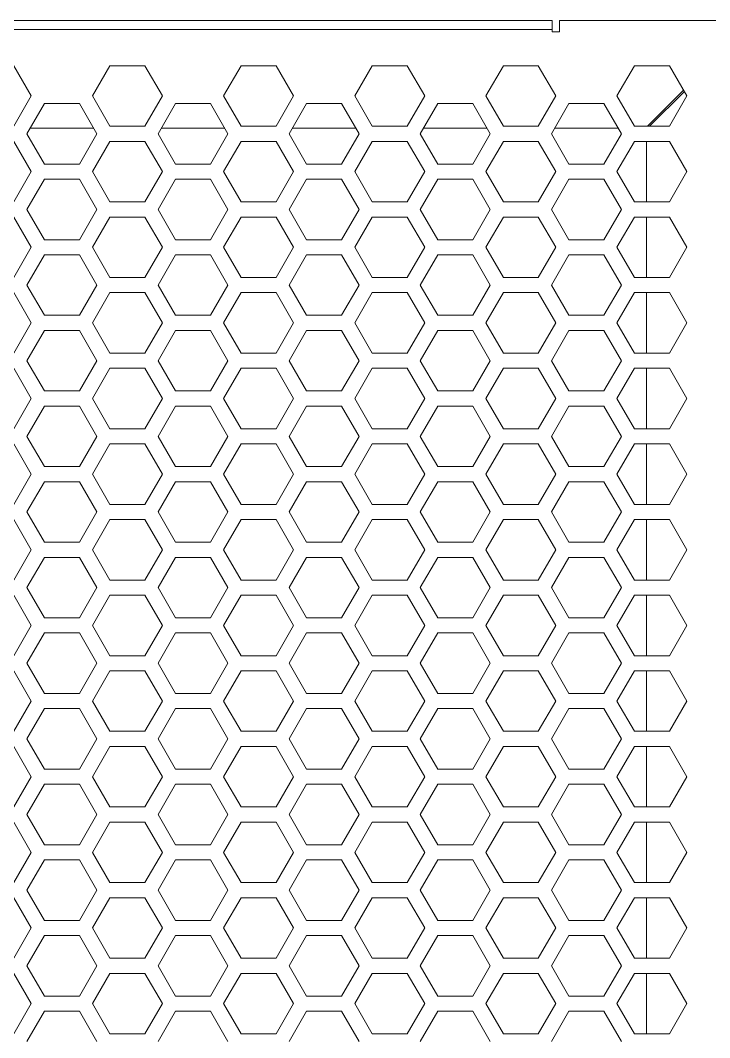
# Model space of a CAD drawing. Header units: millimetres. Extents: x 0 to 62, y -17 to 201.
# Drawn here: x 40.48 to 49.58, y 130.65 to 144.1 of the extents above; entities that cross this region are included whole.
import ezdxf

# ---------------------------------------------------------------- set-up
doc = ezdxf.new("R2010")
doc.units = ezdxf.units.MM

msp = doc.modelspace()

# ---------------------------------------------------------------- linework, layer by layer
at = {"color": 0, "lineweight": 18}
for p, q in [((15.5, 144.1), (47.5, 144.1)), ((47.5, 144.1), (47.5, 143.98)), ((47.6, 143.95), (47.6, 144.1)), ((50, 144.1), (47.6, 144.1)), ((47.5, 143.98), (15.5, 143.98)), ((47.5, 143.98), (47.5, 143.95)), ((47.5, 143.95), (47.6, 143.95)), ((40.622, 143.1), (40.391, 143.5)), ((41.661, 143.5), (41.43, 143.1)), ((42.123, 143.5), (41.661, 143.5)), ((42.354, 143.1), (42.123, 143.5)), ((43.393, 143.5), (43.162, 143.1)), ((43.855, 143.5), (43.393, 143.5)), ((44.086, 143.1), (43.855, 143.5)), ((45.125, 143.5), (44.894, 143.1)), ((45.587, 143.5), (45.125, 143.5)), ((45.818, 143.1), (45.587, 143.5)), ((46.857, 143.5), (46.626, 143.1)), ((47.319, 143.5), (46.857, 143.5)), ((47.55, 143.1), (47.319, 143.5)), ((48.589, 143.5), (48.358, 143.1)), ((49.051, 143.5), (48.589, 143.5)), ((49.282, 143.1), (49.051, 143.5)), ((49.238, 143.177), (48.761, 142.7)), ((48.789, 142.7), (49.248, 143.159)), ((49.236, 143.175), (49.239, 143.175)), ((40.391, 142.7), (40.622, 143.1)), ((40.795, 143), (40.564, 142.6)), ((41.257, 143), (40.795, 143)), ((41.488, 142.6), (41.257, 143)), ((41.43, 143.1), (41.661, 142.7)), ((42.123, 142.7), (42.354, 143.1)), ((42.527, 143), (42.296, 142.6)), ((42.989, 143), (42.527, 143)), ((43.22, 142.6), (42.989, 143)), ((43.162, 143.1), (43.393, 142.7)), ((43.855, 142.7), (44.086, 143.1)), ((44.259, 143), (44.028, 142.6)), ((44.721, 143), (44.259, 143)), ((44.952, 142.6), (44.721, 143)), ((44.894, 143.1), (45.125, 142.7)), ((45.587, 142.7), (45.818, 143.1)), ((45.991, 143), (45.76, 142.6)), ((46.453, 143), (45.991, 143)), ((46.684, 142.6), (46.453, 143)), ((46.626, 143.1), (46.857, 142.7)), ((47.319, 142.7), (47.55, 143.1)), ((47.723, 143), (47.492, 142.6)), ((48.185, 143), (47.723, 143)), ((48.416, 142.6), (48.185, 143)), ((48.358, 143.1), (48.589, 142.7)), ((49.051, 142.7), (49.282, 143.1)), ((40.564, 142.6), (40.795, 142.2)), ((41.445, 142.675), (40.607, 142.675)), ((41.257, 142.2), (41.488, 142.6)), ((41.661, 142.7), (42.123, 142.7)), ((42.296, 142.6), (42.527, 142.2)), ((43.177, 142.675), (42.339, 142.675)), ((42.989, 142.2), (43.22, 142.6)), ((43.393, 142.7), (43.855, 142.7)), ((44.028, 142.6), (44.259, 142.2)), ((44.909, 142.675), (44.071, 142.675)), ((44.721, 142.2), (44.952, 142.6)), ((45.125, 142.7), (45.587, 142.7)), ((45.76, 142.6), (45.991, 142.2)), ((46.641, 142.675), (45.803, 142.675)), ((46.453, 142.2), (46.684, 142.6)), ((46.857, 142.7), (47.319, 142.7)), ((47.492, 142.6), (47.723, 142.2)), ((48.373, 142.675), (47.535, 142.675)), ((48.185, 142.2), (48.416, 142.6)), ((48.589, 142.7), (49.051, 142.7)), ((40.622, 142.1), (40.391, 142.5)), ((41.661, 142.5), (41.43, 142.1)), ((42.123, 142.5), (41.661, 142.5)), ((42.354, 142.1), (42.123, 142.5)), ((43.393, 142.5), (43.162, 142.1)), ((43.855, 142.5), (43.393, 142.5)), ((44.086, 142.1), (43.855, 142.5)), ((45.125, 142.5), (44.894, 142.1)), ((45.587, 142.5), (45.125, 142.5)), ((45.818, 142.1), (45.587, 142.5)), ((46.857, 142.5), (46.626, 142.1)), ((47.319, 142.5), (46.857, 142.5)), ((47.55, 142.1), (47.319, 142.5)), ((48.589, 142.5), (48.358, 142.1)), ((49.051, 142.5), (48.589, 142.5)), ((48.75, 141.7), (48.75, 142.5)), ((49.282, 142.1), (49.051, 142.5)), ((40.795, 142.2), (41.257, 142.2)), ((42.527, 142.2), (42.989, 142.2)), ((44.259, 142.2), (44.721, 142.2)), ((45.991, 142.2), (46.453, 142.2)), ((47.723, 142.2), (48.185, 142.2)), ((40.391, 141.7), (40.622, 142.1)), ((41.43, 142.1), (41.661, 141.7)), ((42.123, 141.7), (42.354, 142.1)), ((43.162, 142.1), (43.393, 141.7)), ((43.855, 141.7), (44.086, 142.1)), ((44.894, 142.1), (45.125, 141.7)), ((45.587, 141.7), (45.818, 142.1)), ((46.626, 142.1), (46.857, 141.7)), ((47.319, 141.7), (47.55, 142.1)), ((48.358, 142.1), (48.589, 141.7)), ((49.051, 141.7), (49.282, 142.1)), ((40.795, 142), (40.564, 141.6)), ((41.257, 142), (40.795, 142)), ((41.488, 141.6), (41.257, 142)), ((42.527, 142), (42.296, 141.6)), ((42.989, 142), (42.527, 142)), ((43.22, 141.6), (42.989, 142)), ((44.259, 142), (44.028, 141.6)), ((44.721, 142), (44.259, 142)), ((44.952, 141.6), (44.721, 142)), ((45.991, 142), (45.76, 141.6)), ((46.453, 142), (45.991, 142)), ((46.684, 141.6), (46.453, 142)), ((47.723, 142), (47.492, 141.6)), ((48.185, 142), (47.723, 142)), ((48.416, 141.6), (48.185, 142)), ((41.661, 141.7), (42.123, 141.7)), ((43.393, 141.7), (43.855, 141.7)), ((45.125, 141.7), (45.587, 141.7)), ((46.857, 141.7), (47.319, 141.7)), ((48.589, 141.7), (49.051, 141.7)), ((40.622, 141.1), (40.391, 141.5)), ((40.564, 141.6), (40.795, 141.2)), ((41.257, 141.2), (41.488, 141.6)), ((41.661, 141.5), (41.43, 141.1)), ((42.123, 141.5), (41.661, 141.5)), ((42.354, 141.1), (42.123, 141.5)), ((42.296, 141.6), (42.527, 141.2)), ((42.989, 141.2), (43.22, 141.6)), ((43.393, 141.5), (43.162, 141.1)), ((43.855, 141.5), (43.393, 141.5)), ((44.086, 141.1), (43.855, 141.5)), ((44.028, 141.6), (44.259, 141.2)), ((44.721, 141.2), (44.952, 141.6)), ((45.125, 141.5), (44.894, 141.1)), ((45.587, 141.5), (45.125, 141.5)), ((45.818, 141.1), (45.587, 141.5)), ((45.76, 141.6), (45.991, 141.2)), ((46.453, 141.2), (46.684, 141.6)), ((46.857, 141.5), (46.626, 141.1)), ((47.319, 141.5), (46.857, 141.5)), ((47.55, 141.1), (47.319, 141.5)), ((47.492, 141.6), (47.723, 141.2)), ((48.185, 141.2), (48.416, 141.6)), ((48.589, 141.5), (48.358, 141.1)), ((49.051, 141.5), (48.589, 141.5)), ((48.75, 140.7), (48.75, 141.5)), ((49.282, 141.1), (49.051, 141.5)), ((40.391, 140.7), (40.622, 141.1)), ((40.795, 141.2), (41.257, 141.2)), ((41.43, 141.1), (41.661, 140.7)), ((42.123, 140.7), (42.354, 141.1)), ((42.527, 141.2), (42.989, 141.2)), ((43.162, 141.1), (43.393, 140.7)), ((43.855, 140.7), (44.086, 141.1)), ((44.259, 141.2), (44.721, 141.2)), ((44.894, 141.1), (45.125, 140.7)), ((45.587, 140.7), (45.818, 141.1)), ((45.991, 141.2), (46.453, 141.2)), ((46.626, 141.1), (46.857, 140.7)), ((47.319, 140.7), (47.55, 141.1)), ((47.723, 141.2), (48.185, 141.2)), ((48.358, 141.1), (48.589, 140.7)), ((49.051, 140.7), (49.282, 141.1)), ((40.795, 141), (40.564, 140.6)), ((41.257, 141), (40.795, 141)), ((41.488, 140.6), (41.257, 141)), ((42.527, 141), (42.296, 140.6)), ((42.989, 141), (42.527, 141)), ((43.22, 140.6), (42.989, 141)), ((44.259, 141), (44.028, 140.6)), ((44.721, 141), (44.259, 141)), ((44.952, 140.6), (44.721, 141)), ((45.991, 141), (45.76, 140.6)), ((46.453, 141), (45.991, 141)), ((46.684, 140.6), (46.453, 141)), ((47.723, 141), (47.492, 140.6)), ((48.185, 141), (47.723, 141)), ((48.416, 140.6), (48.185, 141)), ((41.661, 140.7), (42.123, 140.7)), ((43.393, 140.7), (43.855, 140.7)), ((45.125, 140.7), (45.587, 140.7)), ((46.857, 140.7), (47.319, 140.7)), ((48.589, 140.7), (49.051, 140.7)), ((40.564, 140.6), (40.795, 140.2)), ((41.257, 140.2), (41.488, 140.6)), ((42.296, 140.6), (42.527, 140.2)), ((42.989, 140.2), (43.22, 140.6)), ((44.028, 140.6), (44.259, 140.2)), ((44.721, 140.2), (44.952, 140.6)), ((45.76, 140.6), (45.991, 140.2)), ((46.453, 140.2), (46.684, 140.6)), ((47.492, 140.6), (47.723, 140.2)), ((48.185, 140.2), (48.416, 140.6)), ((40.622, 140.1), (40.391, 140.5)), ((41.661, 140.5), (41.43, 140.1)), ((42.123, 140.5), (41.661, 140.5)), ((42.354, 140.1), (42.123, 140.5)), ((43.393, 140.5), (43.162, 140.1)), ((43.855, 140.5), (43.393, 140.5)), ((44.086, 140.1), (43.855, 140.5)), ((45.125, 140.5), (44.894, 140.1)), ((45.587, 140.5), (45.125, 140.5)), ((45.818, 140.1), (45.587, 140.5)), ((46.857, 140.5), (46.626, 140.1)), ((47.319, 140.5), (46.857, 140.5)), ((47.55, 140.1), (47.319, 140.5)), ((48.589, 140.5), (48.358, 140.1)), ((49.051, 140.5), (48.589, 140.5)), ((48.75, 139.7), (48.75, 140.5)), ((49.282, 140.1), (49.051, 140.5)), ((40.795, 140.2), (41.257, 140.2)), ((42.527, 140.2), (42.989, 140.2)), ((44.259, 140.2), (44.721, 140.2)), ((45.991, 140.2), (46.453, 140.2)), ((47.723, 140.2), (48.185, 140.2)), ((40.391, 139.7), (40.622, 140.1)), ((41.43, 140.1), (41.661, 139.7)), ((42.123, 139.7), (42.354, 140.1)), ((43.162, 140.1), (43.393, 139.7)), ((43.855, 139.7), (44.086, 140.1)), ((44.894, 140.1), (45.125, 139.7)), ((45.587, 139.7), (45.818, 140.1)), ((46.626, 140.1), (46.857, 139.7)), ((47.319, 139.7), (47.55, 140.1)), ((48.358, 140.1), (48.589, 139.7)), ((49.051, 139.7), (49.282, 140.1)), ((40.795, 140), (40.564, 139.6)), ((41.257, 140), (40.795, 140)), ((41.488, 139.6), (41.257, 140)), ((42.527, 140), (42.296, 139.6)), ((42.989, 140), (42.527, 140)), ((43.22, 139.6), (42.989, 140)), ((44.259, 140), (44.028, 139.6)), ((44.721, 140), (44.259, 140)), ((44.952, 139.6), (44.721, 140)), ((45.991, 140), (45.76, 139.6)), ((46.453, 140), (45.991, 140)), ((46.684, 139.6), (46.453, 140)), ((47.723, 140), (47.492, 139.6)), ((48.185, 140), (47.723, 140)), ((48.416, 139.6), (48.185, 140)), ((41.661, 139.7), (42.123, 139.7)), ((43.393, 139.7), (43.855, 139.7)), ((45.125, 139.7), (45.587, 139.7)), ((46.857, 139.7), (47.319, 139.7)), ((48.589, 139.7), (49.051, 139.7)), ((40.622, 139.1), (40.391, 139.5)), ((40.564, 139.6), (40.795, 139.2)), ((41.257, 139.2), (41.488, 139.6)), ((41.661, 139.5), (41.43, 139.1)), ((42.123, 139.5), (41.661, 139.5)), ((42.354, 139.1), (42.123, 139.5)), ((42.296, 139.6), (42.527, 139.2)), ((42.989, 139.2), (43.22, 139.6)), ((43.393, 139.5), (43.162, 139.1)), ((43.855, 139.5), (43.393, 139.5)), ((44.086, 139.1), (43.855, 139.5)), ((44.028, 139.6), (44.259, 139.2)), ((44.721, 139.2), (44.952, 139.6)), ((45.125, 139.5), (44.894, 139.1)), ((45.587, 139.5), (45.125, 139.5)), ((45.818, 139.1), (45.587, 139.5)), ((45.76, 139.6), (45.991, 139.2)), ((46.453, 139.2), (46.684, 139.6)), ((46.857, 139.5), (46.626, 139.1)), ((47.319, 139.5), (46.857, 139.5)), ((47.55, 139.1), (47.319, 139.5)), ((47.492, 139.6), (47.723, 139.2)), ((48.185, 139.2), (48.416, 139.6)), ((48.589, 139.5), (48.358, 139.1)), ((49.051, 139.5), (48.589, 139.5)), ((48.75, 138.7), (48.75, 139.5)), ((49.282, 139.1), (49.051, 139.5)), ((40.391, 138.7), (40.622, 139.1)), ((40.795, 139.2), (41.257, 139.2)), ((41.43, 139.1), (41.661, 138.7)), ((42.123, 138.7), (42.354, 139.1)), ((42.527, 139.2), (42.989, 139.2)), ((43.162, 139.1), (43.393, 138.7)), ((43.855, 138.7), (44.086, 139.1)), ((44.259, 139.2), (44.721, 139.2)), ((44.894, 139.1), (45.125, 138.7)), ((45.587, 138.7), (45.818, 139.1)), ((45.991, 139.2), (46.453, 139.2)), ((46.626, 139.1), (46.857, 138.7)), ((47.319, 138.7), (47.55, 139.1)), ((47.723, 139.2), (48.185, 139.2)), ((48.358, 139.1), (48.589, 138.7)), ((49.051, 138.7), (49.282, 139.1)), ((40.795, 139), (40.564, 138.6)), ((41.257, 139), (40.795, 139)), ((41.488, 138.6), (41.257, 139)), ((42.527, 139), (42.296, 138.6)), ((42.989, 139), (42.527, 139)), ((43.22, 138.6), (42.989, 139)), ((44.259, 139), (44.028, 138.6)), ((44.721, 139), (44.259, 139)), ((44.952, 138.6), (44.721, 139)), ((45.991, 139), (45.76, 138.6)), ((46.453, 139), (45.991, 139)), ((46.684, 138.6), (46.453, 139)), ((47.723, 139), (47.492, 138.6)), ((48.185, 139), (47.723, 139)), ((48.416, 138.6), (48.185, 139)), ((41.661, 138.7), (42.123, 138.7)), ((43.393, 138.7), (43.855, 138.7)), ((45.125, 138.7), (45.587, 138.7)), ((46.857, 138.7), (47.319, 138.7)), ((48.589, 138.7), (49.051, 138.7)), ((40.564, 138.6), (40.795, 138.2)), ((41.257, 138.2), (41.488, 138.6)), ((42.296, 138.6), (42.527, 138.2)), ((42.989, 138.2), (43.22, 138.6)), ((44.028, 138.6), (44.259, 138.2)), ((44.721, 138.2), (44.952, 138.6)), ((45.76, 138.6), (45.991, 138.2)), ((46.453, 138.2), (46.684, 138.6)), ((47.492, 138.6), (47.723, 138.2)), ((48.185, 138.2), (48.416, 138.6)), ((40.622, 138.1), (40.391, 138.5)), ((41.661, 138.5), (41.43, 138.1)), ((42.123, 138.5), (41.661, 138.5)), ((42.354, 138.1), (42.123, 138.5)), ((43.393, 138.5), (43.162, 138.1)), ((43.855, 138.5), (43.393, 138.5)), ((44.086, 138.1), (43.855, 138.5)), ((45.125, 138.5), (44.894, 138.1)), ((45.587, 138.5), (45.125, 138.5)), ((45.818, 138.1), (45.587, 138.5)), ((46.857, 138.5), (46.626, 138.1)), ((47.319, 138.5), (46.857, 138.5)), ((47.55, 138.1), (47.319, 138.5)), ((48.589, 138.5), (48.358, 138.1)), ((49.051, 138.5), (48.589, 138.5)), ((48.75, 137.7), (48.75, 138.5)), ((49.282, 138.1), (49.051, 138.5)), ((40.795, 138.2), (41.257, 138.2)), ((42.527, 138.2), (42.989, 138.2)), ((44.259, 138.2), (44.721, 138.2)), ((45.991, 138.2), (46.453, 138.2)), ((47.723, 138.2), (48.185, 138.2)), ((40.391, 137.7), (40.622, 138.1)), ((40.795, 138), (40.564, 137.6)), ((41.257, 138), (40.795, 138)), ((41.488, 137.6), (41.257, 138)), ((41.43, 138.1), (41.661, 137.7)), ((42.123, 137.7), (42.354, 138.1)), ((42.527, 138), (42.296, 137.6)), ((42.989, 138), (42.527, 138)), ((43.22, 137.6), (42.989, 138)), ((43.162, 138.1), (43.393, 137.7)), ((43.855, 137.7), (44.086, 138.1)), ((44.259, 138), (44.028, 137.6)), ((44.721, 138), (44.259, 138)), ((44.952, 137.6), (44.721, 138)), ((44.894, 138.1), (45.125, 137.7)), ((45.587, 137.7), (45.818, 138.1)), ((45.991, 138), (45.76, 137.6)), ((46.453, 138), (45.991, 138)), ((46.684, 137.6), (46.453, 138)), ((46.626, 138.1), (46.857, 137.7)), ((47.319, 137.7), (47.55, 138.1)), ((47.723, 138), (47.492, 137.6)), ((48.185, 138), (47.723, 138)), ((48.416, 137.6), (48.185, 138)), ((48.358, 138.1), (48.589, 137.7)), ((49.051, 137.7), (49.282, 138.1)), ((40.564, 137.6), (40.795, 137.2)), ((41.257, 137.2), (41.488, 137.6)), ((41.661, 137.7), (42.123, 137.7)), ((42.296, 137.6), (42.527, 137.2)), ((42.989, 137.2), (43.22, 137.6)), ((43.393, 137.7), (43.855, 137.7)), ((44.028, 137.6), (44.259, 137.2)), ((44.721, 137.2), (44.952, 137.6)), ((45.125, 137.7), (45.587, 137.7)), ((45.76, 137.6), (45.991, 137.2)), ((46.453, 137.2), (46.684, 137.6)), ((46.857, 137.7), (47.319, 137.7)), ((47.492, 137.6), (47.723, 137.2)), ((48.185, 137.2), (48.416, 137.6)), ((48.589, 137.7), (49.051, 137.7)), ((40.622, 137.1), (40.391, 137.5)), ((41.661, 137.5), (41.43, 137.1)), ((42.123, 137.5), (41.661, 137.5)), ((42.354, 137.1), (42.123, 137.5)), ((43.393, 137.5), (43.162, 137.1)), ((43.855, 137.5), (43.393, 137.5)), ((44.086, 137.1), (43.855, 137.5)), ((45.125, 137.5), (44.894, 137.1)), ((45.587, 137.5), (45.125, 137.5)), ((45.818, 137.1), (45.587, 137.5)), ((46.857, 137.5), (46.626, 137.1)), ((47.319, 137.5), (46.857, 137.5)), ((47.55, 137.1), (47.319, 137.5)), ((48.589, 137.5), (48.358, 137.1)), ((49.051, 137.5), (48.589, 137.5)), ((48.75, 136.7), (48.75, 137.5)), ((49.282, 137.1), (49.051, 137.5)), ((40.795, 137.2), (41.257, 137.2)), ((42.527, 137.2), (42.989, 137.2)), ((44.259, 137.2), (44.721, 137.2)), ((45.991, 137.2), (46.453, 137.2)), ((47.723, 137.2), (48.185, 137.2)), ((40.391, 136.7), (40.622, 137.1)), ((41.43, 137.1), (41.661, 136.7)), ((42.123, 136.7), (42.354, 137.1)), ((43.162, 137.1), (43.393, 136.7)), ((43.855, 136.7), (44.086, 137.1)), ((44.894, 137.1), (45.125, 136.7)), ((45.587, 136.7), (45.818, 137.1)), ((46.626, 137.1), (46.857, 136.7)), ((47.319, 136.7), (47.55, 137.1)), ((48.358, 137.1), (48.589, 136.7)), ((49.051, 136.7), (49.282, 137.1)), ((40.795, 137), (40.564, 136.6)), ((41.257, 137), (40.795, 137)), ((41.488, 136.6), (41.257, 137)), ((42.527, 137), (42.296, 136.6)), ((42.989, 137), (42.527, 137)), ((43.22, 136.6), (42.989, 137)), ((44.259, 137), (44.028, 136.6)), ((44.721, 137), (44.259, 137)), ((44.952, 136.6), (44.721, 137)), ((45.991, 137), (45.76, 136.6)), ((46.453, 137), (45.991, 137)), ((46.684, 136.6), (46.453, 137)), ((47.723, 137), (47.492, 136.6)), ((48.185, 137), (47.723, 137)), ((48.416, 136.6), (48.185, 137)), ((41.661, 136.7), (42.123, 136.7)), ((43.393, 136.7), (43.855, 136.7)), ((45.125, 136.7), (45.587, 136.7)), ((46.857, 136.7), (47.319, 136.7)), ((48.589, 136.7), (49.051, 136.7)), ((40.564, 136.6), (40.795, 136.2)), ((41.257, 136.2), (41.488, 136.6)), ((42.296, 136.6), (42.527, 136.2)), ((42.989, 136.2), (43.22, 136.6)), ((44.028, 136.6), (44.259, 136.2)), ((44.721, 136.2), (44.952, 136.6)), ((45.76, 136.6), (45.991, 136.2)), ((46.453, 136.2), (46.684, 136.6)), ((47.492, 136.6), (47.723, 136.2)), ((48.185, 136.2), (48.416, 136.6)), ((40.622, 136.1), (40.391, 136.5)), ((41.661, 136.5), (41.43, 136.1)), ((42.123, 136.5), (41.661, 136.5)), ((42.354, 136.1), (42.123, 136.5)), ((43.393, 136.5), (43.162, 136.1)), ((43.855, 136.5), (43.393, 136.5)), ((44.086, 136.1), (43.855, 136.5)), ((45.125, 136.5), (44.894, 136.1)), ((45.587, 136.5), (45.125, 136.5)), ((45.818, 136.1), (45.587, 136.5)), ((46.857, 136.5), (46.626, 136.1)), ((47.319, 136.5), (46.857, 136.5)), ((47.55, 136.1), (47.319, 136.5)), ((48.589, 136.5), (48.358, 136.1)), ((49.051, 136.5), (48.589, 136.5)), ((48.75, 135.7), (48.75, 136.5)), ((49.282, 136.1), (49.051, 136.5)), ((40.795, 136.2), (41.257, 136.2)), ((42.527, 136.2), (42.989, 136.2)), ((44.259, 136.2), (44.721, 136.2)), ((45.991, 136.2), (46.453, 136.2)), ((47.723, 136.2), (48.185, 136.2)), ((40.391, 135.7), (40.622, 136.1)), ((40.795, 136), (40.564, 135.6)), ((41.257, 136), (40.795, 136)), ((41.488, 135.6), (41.257, 136)), ((41.43, 136.1), (41.661, 135.7)), ((42.123, 135.7), (42.354, 136.1)), ((42.527, 136), (42.296, 135.6)), ((42.989, 136), (42.527, 136)), ((43.22, 135.6), (42.989, 136)), ((43.162, 136.1), (43.393, 135.7)), ((43.855, 135.7), (44.086, 136.1)), ((44.259, 136), (44.028, 135.6)), ((44.721, 136), (44.259, 136)), ((44.952, 135.6), (44.721, 136)), ((44.894, 136.1), (45.125, 135.7)), ((45.587, 135.7), (45.818, 136.1)), ((45.991, 136), (45.76, 135.6)), ((46.453, 136), (45.991, 136)), ((46.684, 135.6), (46.453, 136)), ((46.626, 136.1), (46.857, 135.7)), ((47.319, 135.7), (47.55, 136.1)), ((47.723, 136), (47.492, 135.6)), ((48.185, 136), (47.723, 136)), ((48.416, 135.6), (48.185, 136)), ((48.358, 136.1), (48.589, 135.7)), ((49.051, 135.7), (49.282, 136.1)), ((40.564, 135.6), (40.795, 135.2)), ((41.257, 135.2), (41.488, 135.6)), ((41.661, 135.7), (42.123, 135.7)), ((42.296, 135.6), (42.527, 135.2)), ((42.989, 135.2), (43.22, 135.6)), ((43.393, 135.7), (43.855, 135.7)), ((44.028, 135.6), (44.259, 135.2)), ((44.721, 135.2), (44.952, 135.6)), ((45.125, 135.7), (45.587, 135.7)), ((45.76, 135.6), (45.991, 135.2)), ((46.453, 135.2), (46.684, 135.6)), ((46.857, 135.7), (47.319, 135.7)), ((47.492, 135.6), (47.723, 135.2)), ((48.185, 135.2), (48.416, 135.6)), ((48.589, 135.7), (49.051, 135.7)), ((40.622, 135.1), (40.391, 135.5)), ((41.661, 135.5), (41.43, 135.1)), ((42.123, 135.5), (41.661, 135.5)), ((42.354, 135.1), (42.123, 135.5)), ((43.393, 135.5), (43.162, 135.1)), ((43.855, 135.5), (43.393, 135.5)), ((44.086, 135.1), (43.855, 135.5)), ((45.125, 135.5), (44.894, 135.1)), ((45.587, 135.5), (45.125, 135.5)), ((45.818, 135.1), (45.587, 135.5)), ((46.857, 135.5), (46.626, 135.1)), ((47.319, 135.5), (46.857, 135.5)), ((47.55, 135.1), (47.319, 135.5)), ((48.589, 135.5), (48.358, 135.1)), ((49.051, 135.5), (48.589, 135.5)), ((48.75, 134.7), (48.75, 135.5)), ((49.282, 135.1), (49.051, 135.5)), ((40.795, 135.2), (41.257, 135.2)), ((42.527, 135.2), (42.989, 135.2)), ((44.259, 135.2), (44.721, 135.2)), ((45.991, 135.2), (46.453, 135.2)), ((47.723, 135.2), (48.185, 135.2)), ((40.391, 134.7), (40.622, 135.1)), ((41.43, 135.1), (41.661, 134.7)), ((42.123, 134.7), (42.354, 135.1)), ((43.162, 135.1), (43.393, 134.7)), ((43.855, 134.7), (44.086, 135.1)), ((44.894, 135.1), (45.125, 134.7)), ((45.587, 134.7), (45.818, 135.1)), ((46.626, 135.1), (46.857, 134.7)), ((47.319, 134.7), (47.55, 135.1)), ((48.358, 135.1), (48.589, 134.7)), ((49.051, 134.7), (49.282, 135.1)), ((40.795, 135), (40.564, 134.6)), ((41.257, 135), (40.795, 135)), ((41.488, 134.6), (41.257, 135)), ((42.527, 135), (42.296, 134.6)), ((42.989, 135), (42.527, 135)), ((43.22, 134.6), (42.989, 135)), ((44.259, 135), (44.028, 134.6)), ((44.721, 135), (44.259, 135)), ((44.952, 134.6), (44.721, 135)), ((45.991, 135), (45.76, 134.6)), ((46.453, 135), (45.991, 135)), ((46.684, 134.6), (46.453, 135)), ((47.723, 135), (47.492, 134.6)), ((48.185, 135), (47.723, 135)), ((48.416, 134.6), (48.185, 135)), ((41.661, 134.7), (42.123, 134.7)), ((43.393, 134.7), (43.855, 134.7)), ((45.125, 134.7), (45.587, 134.7)), ((46.857, 134.7), (47.319, 134.7)), ((48.589, 134.7), (49.051, 134.7)), ((40.564, 134.6), (40.795, 134.2)), ((41.257, 134.2), (41.488, 134.6)), ((42.296, 134.6), (42.527, 134.2)), ((42.989, 134.2), (43.22, 134.6)), ((44.028, 134.6), (44.259, 134.2)), ((44.721, 134.2), (44.952, 134.6)), ((45.76, 134.6), (45.991, 134.2)), ((46.453, 134.2), (46.684, 134.6)), ((47.492, 134.6), (47.723, 134.2)), ((48.185, 134.2), (48.416, 134.6)), ((40.622, 134.1), (40.391, 134.5)), ((41.661, 134.5), (41.43, 134.1)), ((42.123, 134.5), (41.661, 134.5)), ((42.354, 134.1), (42.123, 134.5)), ((43.393, 134.5), (43.162, 134.1)), ((43.855, 134.5), (43.393, 134.5)), ((44.086, 134.1), (43.855, 134.5)), ((45.125, 134.5), (44.894, 134.1)), ((45.587, 134.5), (45.125, 134.5)), ((45.818, 134.1), (45.587, 134.5)), ((46.857, 134.5), (46.626, 134.1)), ((47.319, 134.5), (46.857, 134.5)), ((47.55, 134.1), (47.319, 134.5)), ((48.589, 134.5), (48.358, 134.1)), ((49.051, 134.5), (48.589, 134.5)), ((48.75, 133.7), (48.75, 134.5)), ((49.282, 134.1), (49.051, 134.5)), ((40.391, 133.7), (40.622, 134.1)), ((40.795, 134.2), (41.257, 134.2)), ((41.43, 134.1), (41.661, 133.7)), ((42.123, 133.7), (42.354, 134.1)), ((42.527, 134.2), (42.989, 134.2)), ((43.162, 134.1), (43.393, 133.7)), ((43.855, 133.7), (44.086, 134.1)), ((44.259, 134.2), (44.721, 134.2)), ((44.894, 134.1), (45.125, 133.7)), ((45.587, 133.7), (45.818, 134.1)), ((45.991, 134.2), (46.453, 134.2)), ((46.626, 134.1), (46.857, 133.7)), ((47.319, 133.7), (47.55, 134.1)), ((47.723, 134.2), (48.185, 134.2)), ((48.358, 134.1), (48.589, 133.7)), ((49.051, 133.7), (49.282, 134.1)), ((40.795, 134), (40.564, 133.6)), ((41.257, 134), (40.795, 134)), ((41.488, 133.6), (41.257, 134)), ((42.527, 134), (42.296, 133.6)), ((42.989, 134), (42.527, 134)), ((43.22, 133.6), (42.989, 134)), ((44.259, 134), (44.028, 133.6)), ((44.721, 134), (44.259, 134)), ((44.952, 133.6), (44.721, 134)), ((45.991, 134), (45.76, 133.6)), ((46.453, 134), (45.991, 134)), ((46.684, 133.6), (46.453, 134)), ((47.723, 134), (47.492, 133.6)), ((48.185, 134), (47.723, 134)), ((48.416, 133.6), (48.185, 134)), ((41.661, 133.7), (42.123, 133.7)), ((43.393, 133.7), (43.855, 133.7)), ((45.125, 133.7), (45.587, 133.7)), ((46.857, 133.7), (47.319, 133.7)), ((48.589, 133.7), (49.051, 133.7)), ((40.564, 133.6), (40.795, 133.2)), ((41.257, 133.2), (41.488, 133.6)), ((42.296, 133.6), (42.527, 133.2)), ((42.989, 133.2), (43.22, 133.6)), ((44.028, 133.6), (44.259, 133.2)), ((44.721, 133.2), (44.952, 133.6)), ((45.76, 133.6), (45.991, 133.2)), ((46.453, 133.2), (46.684, 133.6)), ((47.492, 133.6), (47.723, 133.2)), ((48.185, 133.2), (48.416, 133.6)), ((40.622, 133.1), (40.391, 133.5)), ((41.661, 133.5), (41.43, 133.1)), ((42.123, 133.5), (41.661, 133.5)), ((42.354, 133.1), (42.123, 133.5)), ((43.393, 133.5), (43.162, 133.1)), ((43.855, 133.5), (43.393, 133.5)), ((44.086, 133.1), (43.855, 133.5)), ((45.125, 133.5), (44.894, 133.1)), ((45.587, 133.5), (45.125, 133.5)), ((45.818, 133.1), (45.587, 133.5)), ((46.857, 133.5), (46.626, 133.1)), ((47.319, 133.5), (46.857, 133.5)), ((47.55, 133.1), (47.319, 133.5)), ((48.589, 133.5), (48.358, 133.1)), ((49.051, 133.5), (48.589, 133.5)), ((48.75, 132.7), (48.75, 133.5)), ((49.282, 133.1), (49.051, 133.5)), ((40.795, 133.2), (41.257, 133.2)), ((42.527, 133.2), (42.989, 133.2)), ((44.259, 133.2), (44.721, 133.2)), ((45.991, 133.2), (46.453, 133.2)), ((47.723, 133.2), (48.185, 133.2)), ((40.391, 132.7), (40.622, 133.1)), ((41.43, 133.1), (41.661, 132.7)), ((42.123, 132.7), (42.354, 133.1)), ((43.162, 133.1), (43.393, 132.7)), ((43.855, 132.7), (44.086, 133.1)), ((44.894, 133.1), (45.125, 132.7)), ((45.587, 132.7), (45.818, 133.1)), ((46.626, 133.1), (46.857, 132.7)), ((47.319, 132.7), (47.55, 133.1)), ((48.358, 133.1), (48.589, 132.7)), ((49.051, 132.7), (49.282, 133.1)), ((40.795, 133), (40.564, 132.6)), ((41.257, 133), (40.795, 133)), ((41.488, 132.6), (41.257, 133)), ((42.527, 133), (42.296, 132.6)), ((42.989, 133), (42.527, 133)), ((43.22, 132.6), (42.989, 133)), ((44.259, 133), (44.028, 132.6)), ((44.721, 133), (44.259, 133)), ((44.952, 132.6), (44.721, 133)), ((45.991, 133), (45.76, 132.6)), ((46.453, 133), (45.991, 133)), ((46.684, 132.6), (46.453, 133)), ((47.723, 133), (47.492, 132.6)), ((48.185, 133), (47.723, 133)), ((48.416, 132.6), (48.185, 133)), ((41.661, 132.7), (42.123, 132.7)), ((43.393, 132.7), (43.855, 132.7)), ((45.125, 132.7), (45.587, 132.7)), ((46.857, 132.7), (47.319, 132.7)), ((48.589, 132.7), (49.051, 132.7)), ((40.622, 132.1), (40.391, 132.5)), ((40.564, 132.6), (40.795, 132.2)), ((41.257, 132.2), (41.488, 132.6)), ((41.661, 132.5), (41.43, 132.1)), ((42.123, 132.5), (41.661, 132.5)), ((42.354, 132.1), (42.123, 132.5)), ((42.296, 132.6), (42.527, 132.2)), ((42.989, 132.2), (43.22, 132.6)), ((43.393, 132.5), (43.162, 132.1)), ((43.855, 132.5), (43.393, 132.5)), ((44.086, 132.1), (43.855, 132.5)), ((44.028, 132.6), (44.259, 132.2)), ((44.721, 132.2), (44.952, 132.6)), ((45.125, 132.5), (44.894, 132.1)), ((45.587, 132.5), (45.125, 132.5)), ((45.818, 132.1), (45.587, 132.5)), ((45.76, 132.6), (45.991, 132.2)), ((46.453, 132.2), (46.684, 132.6)), ((46.857, 132.5), (46.626, 132.1)), ((47.319, 132.5), (46.857, 132.5)), ((47.55, 132.1), (47.319, 132.5)), ((47.492, 132.6), (47.723, 132.2)), ((48.185, 132.2), (48.416, 132.6)), ((48.589, 132.5), (48.358, 132.1)), ((49.051, 132.5), (48.589, 132.5)), ((48.75, 131.7), (48.75, 132.5)), ((49.282, 132.1), (49.051, 132.5)), ((40.391, 131.7), (40.622, 132.1)), ((40.795, 132.2), (41.257, 132.2)), ((41.43, 132.1), (41.661, 131.7)), ((42.123, 131.7), (42.354, 132.1)), ((42.527, 132.2), (42.989, 132.2)), ((43.162, 132.1), (43.393, 131.7)), ((43.855, 131.7), (44.086, 132.1)), ((44.259, 132.2), (44.721, 132.2)), ((44.894, 132.1), (45.125, 131.7)), ((45.587, 131.7), (45.818, 132.1)), ((45.991, 132.2), (46.453, 132.2)), ((46.626, 132.1), (46.857, 131.7)), ((47.319, 131.7), (47.55, 132.1)), ((47.723, 132.2), (48.185, 132.2)), ((48.358, 132.1), (48.589, 131.7)), ((49.051, 131.7), (49.282, 132.1)), ((40.795, 132), (40.564, 131.6)), ((41.257, 132), (40.795, 132)), ((41.488, 131.6), (41.257, 132)), ((42.527, 132), (42.296, 131.6)), ((42.989, 132), (42.527, 132)), ((43.22, 131.6), (42.989, 132)), ((44.259, 132), (44.028, 131.6)), ((44.721, 132), (44.259, 132)), ((44.952, 131.6), (44.721, 132)), ((45.991, 132), (45.76, 131.6)), ((46.453, 132), (45.991, 132)), ((46.684, 131.6), (46.453, 132)), ((47.723, 132), (47.492, 131.6)), ((48.185, 132), (47.723, 132)), ((48.416, 131.6), (48.185, 132)), ((41.661, 131.7), (42.123, 131.7)), ((43.393, 131.7), (43.855, 131.7)), ((45.125, 131.7), (45.587, 131.7)), ((46.857, 131.7), (47.319, 131.7)), ((48.589, 131.7), (49.051, 131.7)), ((40.564, 131.6), (40.795, 131.2)), ((41.257, 131.2), (41.488, 131.6)), ((42.296, 131.6), (42.527, 131.2)), ((42.989, 131.2), (43.22, 131.6)), ((44.028, 131.6), (44.259, 131.2)), ((44.721, 131.2), (44.952, 131.6)), ((45.76, 131.6), (45.991, 131.2)), ((46.453, 131.2), (46.684, 131.6)), ((47.492, 131.6), (47.723, 131.2)), ((48.185, 131.2), (48.416, 131.6)), ((40.622, 131.1), (40.391, 131.5)), ((41.661, 131.5), (41.43, 131.1)), ((42.123, 131.5), (41.661, 131.5)), ((42.354, 131.1), (42.123, 131.5)), ((43.393, 131.5), (43.162, 131.1)), ((43.855, 131.5), (43.393, 131.5)), ((44.086, 131.1), (43.855, 131.5)), ((45.125, 131.5), (44.894, 131.1)), ((45.587, 131.5), (45.125, 131.5)), ((45.818, 131.1), (45.587, 131.5)), ((46.857, 131.5), (46.626, 131.1)), ((47.319, 131.5), (46.857, 131.5)), ((47.55, 131.1), (47.319, 131.5)), ((48.589, 131.5), (48.358, 131.1)), ((49.051, 131.5), (48.589, 131.5)), ((48.75, 130.7), (48.75, 131.5)), ((49.282, 131.1), (49.051, 131.5)), ((40.795, 131.2), (41.257, 131.2)), ((42.527, 131.2), (42.989, 131.2)), ((44.259, 131.2), (44.721, 131.2)), ((45.991, 131.2), (46.453, 131.2)), ((47.723, 131.2), (48.185, 131.2)), ((40.391, 130.7), (40.622, 131.1)), ((41.43, 131.1), (41.661, 130.7)), ((42.123, 130.7), (42.354, 131.1)), ((43.162, 131.1), (43.393, 130.7)), ((43.855, 130.7), (44.086, 131.1)), ((44.894, 131.1), (45.125, 130.7)), ((45.587, 130.7), (45.818, 131.1)), ((46.626, 131.1), (46.857, 130.7)), ((47.319, 130.7), (47.55, 131.1)), ((48.358, 131.1), (48.589, 130.7)), ((49.051, 130.7), (49.282, 131.1)), ((40.795, 131), (40.564, 130.6)), ((41.257, 131), (40.795, 131)), ((41.488, 130.6), (41.257, 131)), ((42.527, 131), (42.296, 130.6)), ((42.989, 131), (42.527, 131)), ((43.22, 130.6), (42.989, 131)), ((44.259, 131), (44.028, 130.6)), ((44.721, 131), (44.259, 131)), ((44.952, 130.6), (44.721, 131)), ((45.991, 131), (45.76, 130.6)), ((46.453, 131), (45.991, 131)), ((46.684, 130.6), (46.453, 131)), ((47.723, 131), (47.492, 130.6)), ((48.185, 131), (47.723, 131)), ((48.416, 130.6), (48.185, 131)), ((41.661, 130.7), (42.123, 130.7)), ((43.393, 130.7), (43.855, 130.7)), ((45.125, 130.7), (45.587, 130.7)), ((46.857, 130.7), (47.319, 130.7)), ((48.589, 130.7), (49.051, 130.7))]:
    msp.add_line(p, q, dxfattribs=at)

doc.saveas('drawing.dxf')
